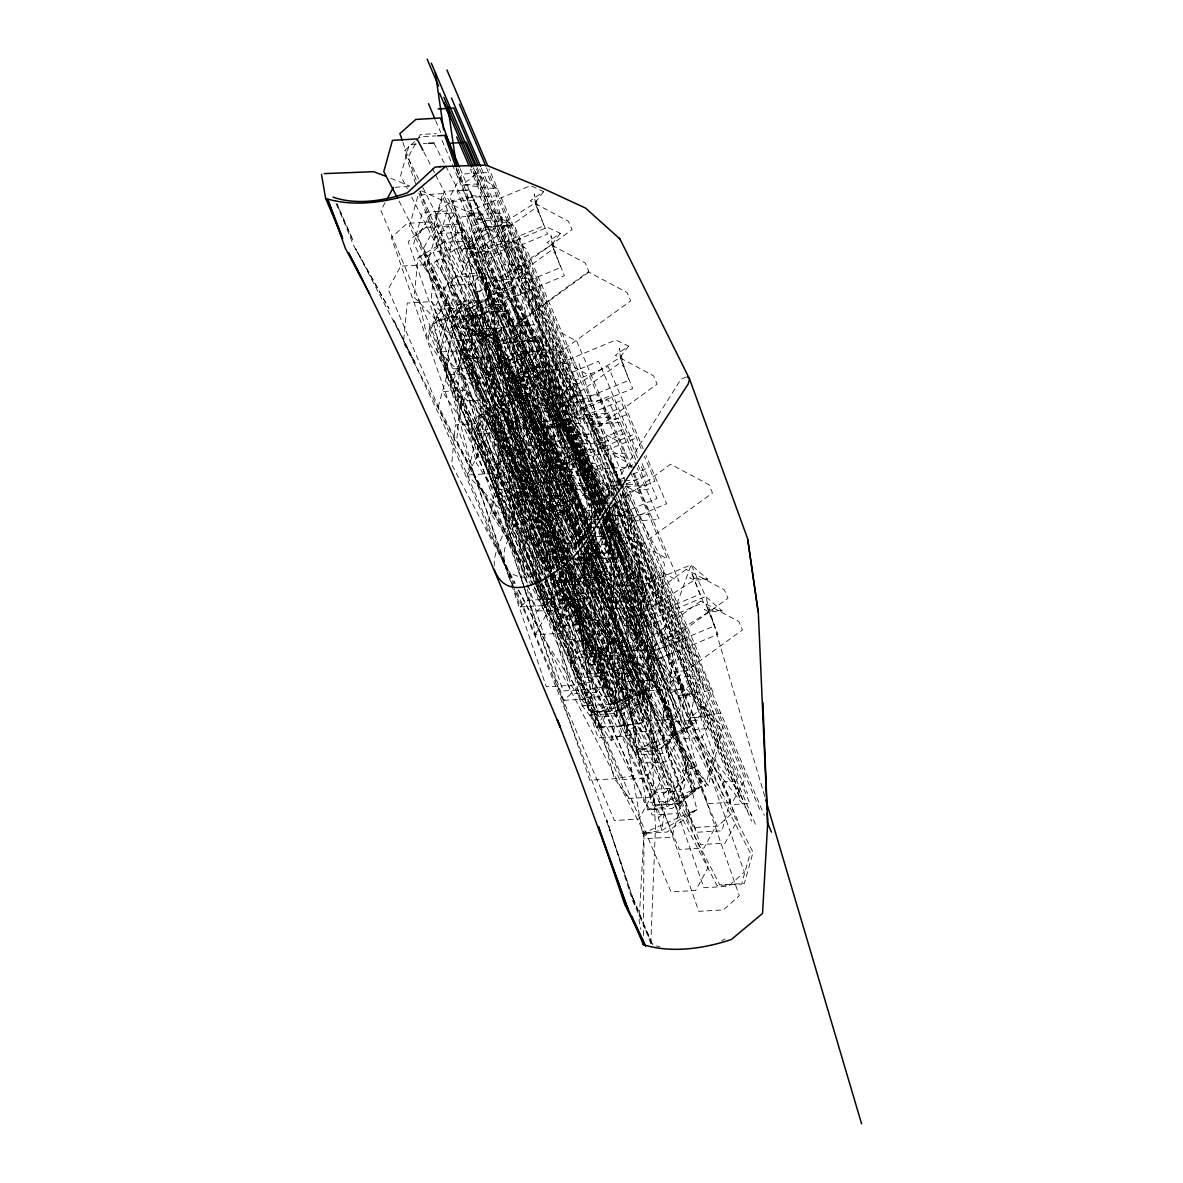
<?xml version="1.0" encoding="UTF-8"?>
<svg xmlns="http://www.w3.org/2000/svg" width="1183" height="1183" viewBox="0 0 1183 1183"><rect width="100%" height="100%" fill="white"/><g stroke="black" fill="none" stroke-linecap="round" stroke-linejoin="round"><path stroke-width="0.75" stroke-dasharray="5 3.75" d="M494.228 565.962L494.257 559.352L497.126 548.202L564.927 391.262C566.775 387.033 573.992 380.482 577.984 385.318L617.748 494.671M643.434 935.502L644.025 831.043L639.145 920.921L640.668 929.409M552.816 577.762L554.886 582.879L579.493 581.444L598.805 578.354L560.831 494.967L524.527 359.041L496.653 195.831L472.047 197.28L452.734 200.356L482.59 312.164L482.117 369.214L540.601 529.378L551.544 570.398M579.611 544.032L565.178 512.343L528.875 376.416L501.001 213.206L476.394 214.655L457.082 217.731L486.938 329.539L486.464 386.59L544.934 546.753L551.603 571.714M588.217 534.834L488.106 299.743L468.793 302.818L498.649 414.627L498.176 471.677L556.661 631.84L570.945 685.341L590.021 710.214M568.017 652.365L582.317 705.881L606.923 704.432L626.236 701.356L588.262 617.97L551.958 482.043L524.084 318.833L499.477 320.282L480.165 323.358L510.021 435.167L509.548 492.202L568.017 652.365L601.393 730.739L582.317 705.881L534.125 586.561M585.408 538.176L559.485 441.082L531.611 277.872L506.989 279.321L487.677 282.397L517.533 394.22L517.06 451.255L575.544 611.419L608.92 689.793L589.829 664.92L554.028 576.298M505.599 334.656L502.745 327.942L495.736 334.183L542.08 508.039L541.607 565.075L600.077 725.238L614.376 778.754L633.452 803.612M523.507 585.629L589.77 780.189L614.376 778.754L633.689 775.664L595.714 692.292L549.37 518.435L549.844 461.385L491.374 301.221L457.998 222.848L477.074 247.72L579.655 501.696L592.136 478.627M576.698 547.448L567.736 513.91L539.862 350.7L520.55 353.776L550.406 465.584L549.932 522.635L565.696 565.814M569.156 564.365L594.324 711.708L613.637 708.632L583.781 596.824L584.195 547.433L591.056 547.064L641.955 692.883M559.692 572.424L577.082 674.28L601.689 672.831L621.001 669.755L591.145 557.932L591.293 539.537M591.396 528.49L591.618 500.897L533.149 340.734L518.864 287.232L499.773 262.36L555.566 393.421L600.165 515.581L603.36 504.357L442.693 193.628L418.087 195.077L409.436 226.293L576.491 549.385M536.165 585.363L596.75 727.649L621.356 726.199L640.668 723.124L610.812 611.3L611.286 554.265L599.308 521.452M600.299 514.221L562.147 404.542L537.54 405.976L521.644 420.157L655.766 804.795L680.373 803.346L596.232 562.309L571.626 563.744L599.5 726.954L624.106 725.504L643.434 722.429L613.563 610.62L614.036 553.585L602.694 522.487M594.428 531.832L609.038 586.517L636.912 749.726L656.225 746.65L626.369 634.842L626.842 577.792L604.764 517.341M695.456 789.904L605.341 615.604L642.517 833.497L661.844 830.407L631.973 718.599L632.447 661.563L587.241 537.703M590.923 539.034L619.67 646.702L647.545 809.911L666.857 806.836L637.001 695.027L637.474 637.977L597.238 527.751M650.798 943.369L632.387 896.551L652.572 944.788L650.798 943.369L655.456 828.085L646.554 618.28L636.07 545.008L618.384 496.402M528.017 555.98L552.624 554.546L565.09 531.478L521.215 517.193L451.862 377.14L428.069 341.222L429.621 324.911M466.827 325.414L468.202 310.937L454.109 292.926L439.839 351.972L514.28 429.059L574.731 520.328L582.849 540.749M471.174 342.789L472.549 328.312L458.457 310.301L444.172 369.347L535.441 583.677M569.067 556.912L563.803 555.197L494.45 415.159L470.642 379.225L472.194 362.915M541.06 581.711L500.054 498.93L476.261 462.997L477.814 446.686M581.237 654.184L605.844 652.735L618.31 629.667L574.435 615.382L505.082 475.344L481.289 439.411L482.841 423.1M494.257 448.401L495.633 433.924L481.54 415.928L467.27 474.974L541.71 552.062L566.317 550.613L626.768 641.881L602.162 643.33L556.823 574.879M501.769 407.455L503.145 392.978L489.052 374.981L474.782 434.028L549.223 511.1L577.437 553.703M586.502 530.812L588.055 514.501L564.261 478.583L494.908 338.545L451.034 324.246L463.499 301.177L488.106 299.743L515.98 462.952L552.284 598.879L590.258 682.266L570.945 685.341L546.339 686.791L473.57 473.111L433.673 323.713L463.499 301.177L478.435 388.601M603.345 534.967L604.883 518.657L601.91 514.161M539.892 583.988L563.049 618.946L598.169 598.066L601.925 558.465L585.703 541.651M629.933 624.225L631.485 607.914L607.692 571.981L591.648 539.581M638.258 581.785L639.811 565.459L616.018 529.54L607.988 513.333M551.263 574.879L605.637 656.964L640.757 636.07L644.513 596.469L590.539 540.587M518.065 589.903L544.801 640.402L611.241 740.721L646.362 719.841L650.132 680.24L588.587 535.722M558.746 564.187L532.823 467.093L504.949 303.883L480.328 305.332L467.862 328.401L618.073 681.171L630.554 658.103L655.16 656.654L651.389 696.255L616.269 717.149L549.829 616.831L533.444 585.866M452.734 200.356L450.368 218.5L456.091 212.91M457.082 217.731L454.701 235.875L460.424 230.271M480.165 323.358L477.799 341.503L483.522 335.898M487.677 282.397L485.311 300.556L491.034 294.951M449.821 250.234L453.074 236.777L519.514 337.096L607.485 503.278M615.692 491.137L536.343 341.236L469.902 240.918L466.649 254.389L600.047 512.416M621.297 482.56L571.271 388.054L504.83 287.735L501.577 301.207L564.986 423.869L612.35 495.366M604.35 508.705L562.945 430.494L496.505 330.175L493.252 343.647L556.675 466.309L617.112 557.577L577.319 559.899L573.592 556.025M563.049 618.946L566.302 605.489L502.879 482.827L442.427 391.543L467.048 390.109L527.485 481.377L584.254 540.158M605.637 656.964L608.89 643.493L568.298 565.001M616.269 717.149L619.522 703.678L556.099 581.016L551.071 573.415M611.241 740.721L614.495 727.264L551.086 604.602L537.984 584.816M544.21 576.535L553.112 594.531L580.35 600.328L630.066 675.404L644.158 693.401L658.443 634.354L584.003 557.267L580.971 552.712M553.452 577.526L554.886 582.879L573.962 607.751L492.158 415.617L501.74 458.058L525.533 493.991L594.886 634.029L622.125 639.826L671.84 714.902L685.933 732.898L700.218 673.852L625.777 596.779L565.326 505.511L530.117 417.022L505.511 418.457L501.74 458.058L552.905 570.59M554.265 568.653L511.825 468.986L521.407 511.426L545.2 547.359L614.554 687.397L641.792 693.194L691.508 768.27L705.6 786.266L719.885 727.234L645.43 650.147L584.994 558.879L582.273 552.062M560.801 572.602L617.319 686.717L644.543 692.513L694.273 767.59L708.366 785.586L722.636 726.539L580.72 579.566L569.629 562.842M463.233 403.861L467.048 390.109L431.825 301.621L407.218 303.055L403.462 342.656L496.609 518.627L538.886 582.465M505.821 441.865L509.622 428.113L474.413 339.625L449.806 341.074L446.035 380.675L539.197 556.646L550.258 573.356M516.453 502.05L520.269 488.298L485.045 399.81L460.438 401.259L456.682 440.86L532.587 584.239M511.426 525.636L515.241 511.884L480.032 423.396L455.425 424.845L451.655 464.446L514.62 583.382M580.232 543.899L549.075 465.614L552.89 451.862M569.718 456.017L565.918 469.769L590.287 531.019M561.304 520.032L565.326 505.511L540.72 506.945L572.705 555.241M558.583 566.82L565.001 543.618L582.583 542.583M560.003 570.975L559.115 574.154L719.782 884.899L744.388 883.45L753.039 852.218L592.372 541.489L588.853 541.696M562.679 561.289L567.766 542.938L581.829 542.11L514.25 411.418L489.644 412.867L480.993 444.083L549.356 576.298M578.753 505.806L574.731 520.328L599.337 518.893L538.886 427.61L434.043 224.844L442.25 195.254L514.575 402.442L464.446 350.538L439.839 351.972L452.305 328.918L624.047 672.994L611.567 696.062L586.96 697.497M594.709 535.588L595.64 532.246M602.635 510.08L604.646 502.834M609.112 508.734L673.26 649.822L669.489 689.423L644.883 690.872L592.506 559.027L596.321 545.274M591.958 537.038L634.28 600.934L609.674 602.384L613.696 587.847L589.238 540.542M606.169 628.809L602.162 643.33L637.371 731.819L661.977 730.369L665.733 690.768L594.724 534.583M423.529 266.086L426.886 254.907L417.954 257.657L414.183 297.258L488.638 374.346L555.492 475.3M440.357 270.242L443.714 259.062L434.782 261.813L431.026 301.414L505.466 378.501L565.918 469.769L590.524 468.32L530.073 377.052L505.466 378.501M475.285 317.044L478.627 305.879L469.71 308.63L465.939 348.231L540.38 425.303L600.831 516.587M466.96 359.499L470.316 348.32L461.385 351.07L457.614 390.671L532.069 467.758L581.518 542.42M624.491 666.975L621.149 678.155L630.066 675.404M645.814 687.826L642.458 699.005L651.389 696.255L601.674 621.179L574.435 615.382M666.266 706.473L662.924 717.652L671.84 714.902M685.933 759.856L682.576 771.02L691.508 768.27M688.683 759.161L685.341 770.34L694.273 767.59M676.987 603.818L691.138 564.794L707.626 579.182L694.199 580.158L635.315 617.26L639.914 629.045L703.53 602.605L691.375 572.202L699.981 594.265L636.365 620.705L639.914 629.045M464.446 350.538L470.302 335.366L482.59 312.164M595.611 524.099L543.234 444.985L438.39 242.219L446.582 212.615L518.923 419.817L468.793 367.913L474.649 352.741L486.938 329.539M480.505 453L486.361 437.828L498.649 414.627M590.953 535.529L573.829 509.666L469 306.9L477.193 277.295L549.518 484.483L499.389 432.579L505.245 417.407L517.533 394.22M497.333 457.141L503.189 441.969L515.477 418.782L515.004 475.817L551.529 575.84M566.317 550.613L461.474 347.846L469.681 318.242L542.006 525.444L491.877 473.525L497.732 458.368L510.021 435.167M532.261 503.958L538.117 488.786L550.406 465.584M523.936 546.398L529.792 531.226L542.08 508.039M601.925 558.465L596.069 573.622L583.781 596.824M655.16 656.654L649.29 671.826L637.001 695.027M551.086 604.602L575.692 603.153L650.132 680.24L644.262 695.412L631.973 718.599M549.37 518.435L561.659 495.233M591.145 557.932L603.434 534.746M610.812 611.3L623.101 588.114M613.563 610.62L625.851 587.419M626.369 634.842L638.657 611.641L644.513 596.469L619.907 597.918L580.04 556.631M415.41 143.764L407.928 157.605L418.605 179.017M418.738 137.612L420.394 134.537L436.216 133.62M385.037 202.766L380.882 210.456L671.057 891.923L695.663 890.488L708.144 867.42L576.875 559.16M581.104 542.805L579.064 537.703L518.627 446.435L444.172 369.347L456.653 346.279L565.932 565.252M470.952 335.647L483.418 312.578L508.025 311.129M449.614 382.124L462.08 359.055L486.701 357.606L559.589 564.054M452.379 381.429L464.845 358.36L489.451 356.926L562.354 563.374L560.387 560.313L565.651 560.003M465.925 359.218L478.39 336.149L502.997 334.715M535.308 634.768L547.773 611.7L580.35 600.328L567.84 622.997L559.914 633.319L535.308 634.768L527.529 589.238M564.853 582.968L577.319 559.899M605.814 509.917L621.43 541.193L633.911 518.124M577.082 674.28L589.548 651.212L622.125 639.826L609.615 662.495L601.689 672.831L582.923 562.931L673.038 737.216M607.441 620.986L619.907 597.918M601.659 515.537L641.097 594.561L653.563 571.493M605.238 516.498L643.863 593.881L656.328 570.812M635.241 645.267L622.761 668.336L598.154 669.77M692.691 790.584L602.576 616.299L621.356 726.199L629.282 715.878L641.792 693.194L609.215 704.58L596.75 727.649L568.875 564.439L593.482 562.99L677.622 804.026L653.016 805.475L568.875 564.439M599.5 726.954L611.981 703.885L644.543 692.513L632.033 715.183L624.106 725.504M650.132 680.24L625.526 681.674L613.045 704.743L557.518 574.332M652.07 649.408L639.604 672.476L614.997 673.926M710.096 697.083L697.63 720.151L673.023 721.6L602.576 522.087M494.908 338.545L467.669 332.734L480.18 310.064L488.106 299.743L433.673 323.713L468.793 302.818M600.92 512.668L581.09 482.723L511.736 342.686L484.512 336.889L497.023 314.22L504.949 303.883L485.621 306.959L450.501 327.854L490.398 477.267L526.494 583.234M603.981 505.23L546.664 389.503L519.426 383.706L531.936 361.022L539.862 350.7L515.256 352.15L485.429 374.671L525.326 524.084L542.479 574.45M588.439 533.119L538.339 431.943L511.1 426.146L523.611 403.477L531.537 393.14L506.93 394.59L477.104 417.111L517.001 566.524L522.916 583.899M521.215 517.193L548.454 522.99L535.929 545.659L466.102 410.575M577.408 558.095L591.027 560.993L578.517 583.663L568.698 564.69M589.164 643.848L601.674 621.179M541.873 583.337L569.407 638.968L596.646 644.765L584.136 667.434L541.163 584.328M543.589 191.631L534.701 203.254L475.803 240.371L458.413 252.999L461.976 261.339L500.232 281.805L572.04 229.679L568.491 221.339L530.221 200.873L543.589 191.631L530.649 185.583L467.034 212.038L475.803 240.371L483.965 260.497L547.581 234.057L535.411 203.653L534.198 193.923L538.975 211.994L533.77 209.214L479.352 248.711L483.965 260.497M560.358 233.332L551.47 244.97L492.586 282.086L475.196 294.7L478.745 303.04L517.015 323.506L588.809 271.38L585.26 263.04L547.004 242.574L560.358 233.332L547.433 227.299L483.803 253.739L492.586 282.086L500.734 302.197L564.365 275.757L552.195 245.354L550.982 235.639L555.744 253.694L550.553 250.914L496.135 290.427L500.734 302.197M628.661 346.087L619.774 357.71L560.89 394.826L543.5 407.455L547.049 415.795L585.319 436.261L657.112 384.135L653.563 375.795L615.308 355.329L628.661 346.087L615.737 340.039L552.121 366.493L560.89 394.826L569.038 414.952L632.668 388.512L620.498 358.109L619.286 348.379L624.047 366.449L618.857 363.669L564.439 403.166L569.038 414.952M488.978 319.514L483.256 325.118L485.621 306.959L536.224 496.416L529.215 502.657M610.295 696.092L616.003 690.488L613.637 708.632L648.757 687.752L608.861 538.339L603.537 522.709M652.868 734.096L658.591 728.506L656.225 746.65L691.345 725.756L651.449 576.343L622.465 491.226M663.515 794.281L669.238 788.691L666.857 806.836L701.977 785.941L662.081 636.528L615.352 499.3M658.487 817.867L664.21 812.263L661.844 830.407L696.964 809.527L657.068 660.114L606.775 512.461M414.834 141.546L404.231 150.995L415.78 184.09M416.15 140.363L420.128 136.814L435.95 135.882M416.771 235.343L431.839 221.901L552.919 568.742M433.599 239.498L448.682 226.057L565.518 560.757M468.512 286.316L483.596 272.859L579.241 546.857M460.202 328.756L475.27 315.314L561.836 563.285M544.298 577.186L591.574 712.595L616.18 711.16L632.077 696.979L503.13 327.587L478.524 329.037L462.627 343.218L543.692 575.456M598.125 519.514L544.919 367.1L520.298 368.534L504.402 382.715L567.337 563.004M606.288 503.692L518.864 287.232L494.243 288.667L474.93 291.743L512.904 375.129L537.511 373.695L544.52 367.44M599.929 521.747L564.572 420.468L539.966 421.902L524.069 436.083L568.269 562.694M526.819 435.403L542.731 421.222M600.58 514.014L536.091 324.66L511.485 326.109L492.172 329.185L530.147 412.571L554.753 411.137L562.147 404.542M605.297 505.925L538.516 340.6L513.91 342.035L494.598 345.125L532.572 428.497L557.178 427.063L564.187 420.808L567.041 427.536M514.28 429.059L559.943 426.368L566.938 420.128L569.807 426.841M620.084 484.276L578.679 362.678L554.073 364.127L534.76 367.203L572.735 450.59L597.341 449.141L604.735 442.546L619.301 484.246M419.935 191.099L528.831 503.012L553.437 501.562L569.334 487.396L457.925 168.208M533.563 520.032L540.572 513.792L565.178 512.343M418.812 192.785L533.178 520.387L557.784 518.938L573.681 504.757L456.224 168.267M611.685 506.028L615.382 502.731L744.329 872.122L728.417 886.304L703.811 887.738L585.127 547.729M590.657 533.637L602.96 532.912L610.354 526.317L739.301 895.708L723.39 909.89L698.783 911.324L575.87 559.219M431.839 221.901L407.233 223.35L391.336 237.532L520.283 606.923L527.677 600.328L552.284 598.879M564.173 584.713L571.167 578.457L595.774 577.023L633.748 660.41L614.435 663.486L589.829 664.92L575.544 611.419M528.017 584.994L537.112 611.064L544.505 604.469L569.112 603.019L607.086 686.406L587.774 689.482L563.167 690.931L527.086 584.964M559.515 572.838L563.773 585.053L588.38 583.618L604.276 569.437L592.787 536.476M588.262 617.97L563.655 619.419L556.646 625.659L553.792 618.946M541.208 582.923L556.261 626.014L580.868 624.565L596.764 610.384L577.999 556.616M545.348 581.415L572.025 657.881L579.433 651.286L604.04 649.837L642.014 733.223L622.702 736.299L598.08 737.748L544.845 581.4M524.882 589.119L563.714 700.321L571.108 693.726L595.714 692.292M567.944 564.749L633.349 752.107L657.955 750.658L673.852 736.477L600.476 526.287M691.094 773.919L675.197 788.1L650.591 789.549M677.622 804.026L693.519 789.86L600.535 523.463M680.373 803.346L696.284 789.165L603.404 522.694M691.286 684.277L678.406 695.471L712.95 776.61M702.909 706.783L690.029 717.977L724.573 799.116M473.629 213.221L466.827 218.352L506.723 367.765L553.437 501.562M477.976 230.596L471.174 235.728L511.071 385.14L557.784 518.938M508.572 295.262L501.769 300.408L541.666 449.806L588.38 583.618M501.06 336.223L494.257 341.355L534.154 490.768L561.452 568.964M558.332 617.378L565.134 612.247L555.167 574.894M600.106 656.89L606.909 651.744L580.794 553.925M619.774 710.258L626.576 705.112L584.254 548.764M622.524 709.563L629.326 704.432L589.43 555.019M610.576 507.832L670.657 464.224L708.928 484.675L712.477 493.015L640.668 545.156L602.413 524.69M654.391 660.75L650.842 652.41L714.458 625.97L705.852 603.907L718.022 634.31L654.391 660.75L649.792 648.964L708.676 611.862L722.103 610.886L705.63 596.498L691.138 564.794L627.522 591.249L631.766 608.92L636.365 620.705M453.074 236.777L417.954 257.657L467.669 332.734M469.902 240.918L434.782 261.813L484.512 336.889M504.83 287.735L469.71 308.63L519.426 383.706M496.505 330.175L461.385 351.07L511.1 426.146M520.55 353.776L485.429 374.671L539.862 350.7M721.66 940.736L725.149 939.006M504.949 303.883L450.501 327.854L480.328 305.332L495.263 392.756M531.537 393.14L477.104 417.111L512.224 396.231L531.537 393.14L559.411 556.35L534.805 557.799L483.906 411.98M505.984 248.8L491.832 254.759L666.34 664.595L680.491 658.635M506.842 272.977L518.598 268.038L511.603 264.179L577.555 419.063L558.258 408.46M528.121 300.793L539.877 295.839L538.649 295.173L516.527 243.195L508.099 238.552L615.308 490.339M525.385 331.344L493.947 344.578L544.239 462.686L568.609 452.424M535.041 336.637L503.588 349.887L584.284 539.374M537.91 365.532L506.457 378.767L578.088 546.99M547.552 370.841L516.099 384.076L582.701 540.483M564.365 375.603L598.524 361.214L626.916 427.876L594.517 441.51M556.942 388.083L561.836 386.028L576.032 419.359L588.202 414.227M574.021 380.911L608.18 366.523L636.558 433.17L604.158 446.819M569.452 422.287L574.361 420.216L588.543 453.547L600.713 448.416L586.531 415.1L620.691 400.712L641.97 450.708M534.272 444.083L558.642 433.821L470.553 226.959L484.705 220.999L606.066 506.161M616.949 409.274L584.55 422.908L475.714 167.38M543.914 449.377L568.284 439.13L480.194 232.267L494.361 226.293L516.483 278.286L528.239 273.332L527.026 272.667L504.89 220.689L496.461 216.045M626.591 414.582L594.191 428.216L506.102 221.354L514.531 225.983L602.62 432.845L617.127 440.83M570.265 456.327L545.895 466.59L579.67 545.881M596.173 445.414L628.572 431.78L638.509 455.115M553.881 467.98L578.25 457.717M555.537 471.884L579.907 461.636M605.829 450.723L638.229 437.089L643.182 448.756M556.749 496.875L581.119 486.612L596.276 522.221M632.949 464.801L607.027 475.699L615.633 495.914M566.391 502.169L590.761 491.921L600.151 513.954M624.772 477.592L616.668 481.008L618.827 486.065M632.875 474.191L649.068 467.374M618.251 484.793L606.08 489.91L610.339 499.921M617.792 487.529L611.167 490.309L613.326 495.396M625.896 484.113L645.327 475.936L640.358 464.268M603.744 502.805L608.639 500.734L594.457 467.403L606.628 462.287L619.389 492.276M620.809 495.618L654.968 481.23L644.336 456.239M622.79 512.816L656.964 498.442L641.349 461.784M615.367 525.311L620.276 523.241L611.049 501.577M632.447 518.124L666.606 503.736L646.022 455.411M616.003 548.942L584.565 562.176L580.971 553.748M625.644 554.25L594.206 567.485L585.585 547.241M627.641 571.448L596.188 584.683L580.38 547.566M637.282 576.757L605.829 589.992L587.152 546.117M658.354 606.642L670.11 601.703L668.898 601.038L691.035 653.016L682.606 648.373L618.177 497.067M661.223 635.537L672.979 630.583L665.985 626.739L613.652 503.84M683.36 687.515L669.208 693.475L597.001 523.921M480.402 252.156L544.032 225.716L535.411 203.653M497.185 293.857L560.801 267.417L552.195 245.354M565.489 406.612L629.119 380.172L620.498 358.109M607.766 500.586L550.494 374.627L517.932 386.013L468.202 310.937M606.007 504.535L554.842 392.002L522.265 403.373L472.549 328.312M608.358 507.063L585.437 456.668L552.875 468.054L503.145 392.978M591.677 527.855L577.925 497.629L545.363 509.001L495.633 433.924M469.119 248.992L477.074 247.72L491.374 301.221M510.908 288.489L518.864 287.232M533.326 341.177L541.282 339.905L607.367 503.544M530.561 341.857L538.516 340.6L552.801 394.102L598.672 519.721M554.886 582.879L562.842 581.607M582.657 543.722L674.901 722.148L666.266 753.379L641.659 754.828L550.199 577.94L559.234 600.254L567.189 598.982M579.226 630.243L559.914 633.319L550.553 578.487M589.829 664.92L597.785 663.663M582.317 705.881L590.273 704.61M709.164 690.65L678.406 695.471L694.125 694.554M720.802 713.157L690.029 717.977L705.748 717.061M686.436 376.978L680.89 379.27L581.489 537.747C567.367 556.823 528.283 594.472 505.747 568.151L441.555 419.758L393.274 319.173L415.765 363.95L355.684 248.829L388.926 308.482L353.392 245.088L335.484 200.223M416.298 144.089L409.274 144.503L400.623 175.735L407.396 188.807M423.337 143.675L426.856 143.468M395.107 187.298L409.17 186.47M478.716 183.883L462.997 184.814L455.795 167.912M491.241 218.071L475.507 219.003L440.963 137.864M448.682 226.057L424.061 227.491L408.165 241.672L527.411 583.263M509.193 225.288L484.586 226.737L472.121 249.79L601.955 509.917M502.923 241.613L492.098 242.249L469.962 190.271L456.919 191.04L596.883 519.795M477.074 247.72L452.468 249.169L433.155 252.245L471.13 335.632L507.433 471.559L526.287 581.947M497.392 250.944L472.771 252.393L460.305 275.462L577.067 549.666M514.546 264.12L503.721 264.755L481.585 212.777L468.542 213.546L556.631 420.409M483.596 272.859L458.989 274.308L443.078 288.489L542.908 574.465M477.636 275.669L453.03 277.118L444.379 308.334L572.054 555.271M475.27 315.314L450.664 316.748L434.767 330.929L524.276 587.374M471.13 335.632L495.736 334.183M555.566 393.421L541.282 339.905L516.675 341.355L497.363 344.43L535.337 427.817L570.679 560.224M562.975 351.558L538.369 353.007L530.442 363.329L517.932 386.013L545.156 391.81L602.472 507.537M499.921 360.49L524.527 359.041M444.172 369.347L468.793 367.913M510.612 366.375L539.581 364.675M533.503 370.9L520.269 371.669L588.365 531.625M567.308 368.933L542.701 370.383L534.775 380.704L522.265 403.373L549.504 409.185L601.215 513.585M488.638 374.346L513.245 372.911L573.681 464.18L549.075 465.614M528.875 376.416L504.269 377.865L540.572 513.792M522.561 399.218L558.051 397.133L546.546 370.131M568.875 396.497L598.716 394.752L609.127 419.181L618.325 418.649L637.489 463.632M523.137 400.564L552.091 398.863M532.779 405.858L566.258 403.891L588.158 455.337L630.835 452.838M534.184 421.725L567.337 419.773M610.339 417.259L580.498 419.004L473.008 166.877M540.38 425.303L564.986 423.869M543.84 427.019L568.106 425.599L578.517 450.043L589.726 449.377M619.996 422.553L590.14 424.313L524.187 269.428L513.363 270.064L470.361 169.065M499.389 432.579L474.782 434.028L487.248 410.959L658.99 755.035L646.51 778.103L621.903 779.553L429.947 328.756L442.427 305.687L467.034 304.238L558.923 564.468M597.918 433.614L573.311 435.048L565.385 445.385L552.875 468.054L580.099 473.851L600.358 514.753M559.485 441.082L534.879 442.531L567.396 564.335M518.627 446.435L543.234 444.985M604.735 442.546L580.128 443.995L564.232 458.176L591.367 535.929L577.925 497.629M440.475 318.567L491.374 464.387L515.98 462.952M457.303 322.722L508.217 468.542L532.823 467.093M595.626 463.248L584.417 463.899L594.827 488.342L570.546 489.777M532.069 467.758L556.675 466.309M507.433 471.559L532.039 470.124L564.986 564.513L560.402 559.766M491.877 473.525L467.27 474.974L479.736 451.906L543.825 580.321M634.99 466.812L594.058 469.207L607.485 500.734M590.406 474.56L565.799 476.01L557.873 486.331L545.363 509.001L572.587 514.797L583.929 537.703M502.879 482.827L527.485 481.377M560.905 484.468L583.352 483.152L598.509 518.76M623.012 480.816L607.219 481.747L612.957 495.219M624.772 480.727L637.06 480.002M561.289 486.464L585.896 485.015L594.546 453.799L445.74 165.99M569.955 488.801L545.348 490.25L536.698 521.466L559.175 564.942L556.01 555.507M625.644 486.538L646.702 485.296M536.224 496.416L560.831 494.967M611.862 502.938L590.775 504.18L574.864 518.361L582.701 540.823M512.904 375.129L549.208 511.071L573.829 509.666L584.151 539.241M614.761 497.555L589.326 422.863L564.72 424.313L545.407 427.388L583.367 510.775L602.709 509.636M492.232 369.525L543.13 515.344L567.736 513.91M572.853 517.311L600.003 515.729M604.35 516.38L625.437 515.137L613.356 496.875M573.415 518.657L599.13 517.148M606.894 516.69L608.905 516.572L620.41 543.589L627.596 543.16L611.936 506.383M619.729 515.936L649.571 514.191L639.175 489.747L648.373 489.215L638.199 465.303M570.073 519.381L509.622 428.113L485.015 429.562L545.467 520.831L570.073 519.381L589.267 539.256M582.494 522.62L595.167 521.88M604.217 521.348L615.973 520.653L611.019 509.03M595.153 523.256L583.071 523.965L532.202 404.512L554.65 403.196L466.56 196.334L479.603 195.565L501.74 247.558L512.564 246.922L578.517 401.806L608.358 400.046L636.025 465.037M602.058 522.842L605.504 522.649L693.593 729.512L706.635 728.743L684.499 676.765L695.323 676.129L629.371 521.245L659.227 519.485L637.223 467.832M596.291 527.145L585.748 527.751L569.836 541.932L573.459 552.298M598.051 527.041L610.354 526.317M606.184 510.716L584.298 446.449L559.692 447.884L540.38 450.974L578.354 534.346L588.897 533.74M570.102 537.038L591.189 535.795M586.103 537.289L579.064 537.703L583.086 523.182L524.897 410.619L458.457 310.301M587.862 537.186L603.67 536.254L596.631 525.607M591.722 539.404L613.445 538.117M584.343 542.479L589.607 542.169L750.273 852.913L741.623 884.13L717.016 885.579L556.365 574.834M607.367 544.343L594.117 545.126L591.249 538.369M530.147 412.571L566.45 548.513L576.993 547.892M579.714 554.088L599.056 552.964L607.692 521.733L604.617 515.788L607.485 522.516M568.18 558.199L559.396 558.716L498.945 467.448L523.551 465.998L576.949 546.62M576.964 557.681L584.003 557.267M566.657 559.426L563.138 559.633L623.589 650.901L648.195 649.452L587.744 558.184L584.358 549.681M577.2 558.805L587.744 558.184L583.722 572.705L641.925 685.268L708.366 785.586M574.435 559.5L584.994 558.879L580.971 573.4L639.16 685.948L705.6 786.266M556.099 581.016L580.72 579.566M609.038 586.517L633.644 585.082L684.543 730.887M570.59 593.999L595.197 592.55L607.678 569.481L576.077 559.204M552.077 573.504L559.234 600.254L583.84 598.805L603.153 595.729L582.642 550.701M625.777 596.779L601.171 598.214L573.711 556.749M520.283 606.923L544.89 605.474L560.786 591.293L555.345 575.692M537.112 611.064L561.718 609.615L577.615 595.448L566.125 562.487M673.171 636.631L662.347 637.267L684.484 689.245L671.441 690.014L599.234 520.461M619.67 646.702L644.277 645.267L695.175 791.072M627.729 647.515L652.336 646.066L656.092 606.465L605.208 510.331M645.43 650.147L620.824 651.582L563.374 564.838M572.025 657.881L596.646 656.432L612.543 642.251L579.847 548.601M690.162 814.658L639.249 668.839L614.642 670.288L582.598 550.243M685.682 670.82L674.857 671.456L696.994 723.434L683.951 724.203L599.722 526.465M576.21 677.77L600.816 676.321L613.297 653.253L569.407 638.968M563.714 700.321L588.321 698.887L604.217 684.706L562.443 565.03M591.308 714.872L615.914 713.438L628.38 690.369L566.761 566.894M722.591 781.919L738.31 780.987L618.295 499.108M734.229 804.41L749.948 803.494L627.315 515.492M707.626 579.182L689.719 577.762L694.924 580.542M722.103 610.886L704.21 609.467L709.401 612.247M656.254 945.956L659.833 946.518M563.803 555.197L568.905 556.291M467.862 328.401L511.736 342.686M546.664 389.503L502.79 375.203L515.256 352.15L530.191 439.558M538.339 431.943L494.464 417.658L506.93 394.59L521.866 482.013M390.863 178.308L409.614 185.997M421.547 190.907L474.605 215.01L508.32 245.339L577.984 385.318L507.137 542.11C499.803 557.208 506.664 572.986 513.54 586.753M560.18 371.595L539.847 360.401L568.224 427.063L587.522 437.666M552.357 394.604L572.69 405.784L471.913 169.08M612.587 451.448L627.094 459.433L576.816 341.325L558.08 331.033L489.037 168.873M589.178 441.57L569.895 430.967L598.273 497.629L607.914 502.923M614.258 455.351L628.764 463.337L630.199 466.708M580.735 461.252L600.032 471.854L610.783 497.111M639.619 493.622L625.097 485.636L713.186 692.513L704.757 687.87L621.696 492.793M586.635 475.122L606.983 486.302L611.3 496.446M612.498 505.452L618.605 508.808M695.116 682.576L703.545 687.205L681.408 635.227L682.621 635.892L670.865 640.831L693.001 692.824L678.85 698.783L603.034 520.742M537.452 518.612L572.335 554.738M602.191 599.278L639.426 637.829M566.243 565.814L597.652 598.332M590.672 616.816L661.844 690.517M621.844 652.646L659.079 691.197M585.644 640.387L625.526 681.674M695.678 736.048L740.203 793.32M707.301 758.554L751.826 815.826M522.191 315.048L541.282 339.905M538.516 340.6L519.441 315.728L552.801 394.102M534.997 339.255L554.073 364.127L568.358 417.629L602.251 510.435M492.409 301.251L511.485 326.109L525.784 379.625L584.254 539.788L540.01 413.044M545.629 399.44L564.72 424.313L579.005 477.814L596.616 526.051M540.601 423.026L559.692 447.884L573.977 501.4L586.62 536.003M559.234 600.254L578.31 625.127L556.572 574.066M606.864 714.355L587.774 689.482L573.489 635.981L552.15 577.541M641.778 761.172L622.702 736.299L608.402 682.798L566.332 567.529M614.509 531.847L638.302 567.781L647.885 610.221L614.509 531.847L606.495 515.64M454.109 292.926L520.55 393.259L592.787 532.971M618.857 549.223L642.65 585.141L652.232 627.596L618.857 549.223L602.014 515.211M649.467 613.888L673.26 649.822L682.828 692.262L649.467 613.888L603.596 521.289M582.509 543.929L592.506 559.027M591.027 560.993L640.757 636.07M578.443 555.226L609.674 602.384M641.94 654.85L665.733 690.768L675.316 733.223L641.94 654.85L587.167 544.254M481.54 415.928L547.98 516.246M548.454 522.99L598.169 598.066M685.933 732.898L619.493 632.58L577.334 551.027M568.624 561.319L520.269 488.298L495.662 489.747L550.065 571.892M644.158 693.401L577.718 593.082L563.389 565.356M483.758 454.479L459.965 418.56L450.383 376.105L483.758 454.479L543.396 574.894M553.526 569.688L515.241 511.884L490.634 513.333L536.978 583.308M596.646 644.765L646.362 719.841M558.834 411.093L562.945 418.767M581.252 463.766L585.378 471.44M594.043 487.988L598.169 495.662M578.487 464.461L582.613 472.135M517.06 371.58L521.171 379.255M604.69 548.173L608.801 555.847M551.47 449.969L555.581 457.644M599.663 571.759L603.788 579.433M510.79 451.344L514.901 459.019M515.137 468.719L519.248 476.394M545.733 533.385L549.858 541.06M578.605 604.764L582.716 612.439M543.677 557.947L547.803 565.622M538.221 574.346L542.332 582.021M526.849 553.807L530.96 561.481M570.28 647.205L574.391 654.879M622.154 484.187L664.417 564.025L660.646 603.626L636.04 605.06L601.511 518.287M616.565 492.764L629.489 517.208L625.733 556.809L601.127 558.258L590.968 532.734M608.358 504.919L612.661 513.067L608.905 552.668L584.298 554.102L582.938 550.701M622.716 487.559L468.808 189.871L444.187 191.321L435.551 222.537L592.875 526.819M623.559 489.2L629.46 500.616L620.824 531.832L596.202 533.282L593.703 528.431M433.88 143.054L444.897 164.348M527.603 352.652L601.777 496.106M423.825 152.016L431.44 166.759M432.298 168.4L434.826 173.31M435.684 174.951L577.703 449.644L569.067 480.875L527.352 483.477L550.923 571.729M605.119 512.062L460.483 232.326L435.876 233.761L427.226 264.992L575.367 551.5M605.962 513.688L621.134 543.056L612.498 574.287L587.892 575.722L576.195 553.112M603.774 514.161L447.041 211.003L422.435 212.437L413.784 243.668L573.592 552.772M603.36 518.849L638.302 586.413L629.652 617.63L605.045 619.079L572.912 556.912M492.69 305.835L566.864 449.289M475.862 301.695L550.021 445.148M593.629 534.612L730.606 799.545L721.97 830.762L697.364 832.211L560.003 566.539M519.293 395.092L590.08 532.025M590.923 533.666L593.452 538.546M411.61 196.984L588.395 538.916M585.053 538.901L470.124 316.63L445.518 318.064L436.867 349.296L551.855 571.685M585.881 540.513L630.79 627.36L622.14 658.591L597.533 660.025L552.698 573.326M580.616 550.731L528.18 449.303L503.574 450.738L494.923 481.969L543.145 575.249M581.459 552.357L688.831 760.033L680.195 791.264L655.589 792.699L543.973 576.846M399.011 201.006L544.461 482.324M508.675 448.594L567.884 563.108M623.352 670.391L655.145 731.878M545.467 520.831L567.456 563.374M562.546 563.714L519.529 480.52L523.551 465.998L488.342 377.51L463.736 378.959L459.965 418.56L547.773 611.7L425.259 264.741L400.653 266.175L388.172 289.243L513.673 583.958M560.919 561.659L541.149 523.418L550.243 576.712M564.868 569.304L631.264 697.719M558.775 570.443L519.869 495.189L495.263 496.623L486.612 527.855L515.285 583.308M559.618 572.069L680.521 805.919L671.885 837.15L647.278 838.584L518.657 589.844M633.999 730.576L665.792 792.063M580.779 632.373L612.557 693.859M514.294 532.35L540.335 582.731M628.972 754.163L660.765 815.634M532.956 584.195L491.64 504.269L500.276 473.052L524.882 471.603L685.548 782.333L676.898 813.564L652.291 815.013L533.799 585.836M531.33 585.777L438.405 406.08L447.056 374.848L471.662 373.399L632.328 684.144L623.678 715.36L599.071 716.809L532.173 587.419M605.001 508.261L449.703 197.117L462.169 174.049L486.775 172.6L619.951 485.37M600.831 513.895L469.355 250.485L481.836 227.417L506.442 225.968L619.67 491.891M422.715 187.239L579.655 501.696M544.653 581.962L651.478 795.996L638.997 819.05L614.391 820.499L516.306 590.154M557.592 566.125L547.966 546.679L524.173 510.745L514.59 468.305M336.031 203.609L353.155 240.8L337.022 203.639M610.827 507.315L638.302 567.781L634.546 607.382L609.94 608.816L585.555 547.566M609.053 511.248L642.65 585.141L638.894 624.742L614.288 626.191L583.811 549.622M553.659 572.276L589.548 651.212L561.378 571.404M551.648 571.212L524.173 510.745L527.929 471.145L552.535 469.695L581.652 542.879M552.417 572.883L611.981 703.885L562.975 565.104M549.651 573.578L521.407 511.426L525.163 471.825L549.77 470.39L579.566 545.259M550.42 575.249L609.215 704.58L562.043 570.99M652.572 944.788L632.624 900.84L606.642 819.775L634.901 904.581C599.722 797.312 560.254 691.582 514.25 588.439M637.519 457.599L611.049 395.418L576.89 409.791L473.806 167.72M631.633 467.241L608.683 413.34L577.215 415.189L472.239 168.666M634.221 473.333L638.731 483.906L607.263 485.755L613.726 500.941M633.068 473.451L679.057 581.43L660.321 571.138L764.366 815.471M625.585 481.969L526.169 248.489L517.74 243.861L622.081 488.904M626.31 483.67L700.676 658.31L692.247 653.681L622.79 490.59M486.524 167.794L570.605 365.222L589.326 375.514L667.419 558.923L648.698 548.631L759.826 809.63M621.119 483.862L612.602 463.854L609.689 462.257L619.611 485.592M621.829 485.518L626.798 497.185L623.87 495.588L622.45 492.246M622.362 491.034L745.039 779.139L732.573 802.192L707.966 803.641L606.273 515.655M620.395 493.592L714.443 714.458L701.977 737.527L677.371 738.976L601.408 523.847M481.348 168.163L487.026 181.517M712.092 710.051L747.626 793.512M616.861 487.056L619.02 492.098M619.729 493.784L682.813 641.94L671.988 642.576L728.669 775.693M479.647 168.977L576.446 396.054M477.178 167.72L599.367 454.686M605.282 468.542L615.397 492.32M616.343 497.585L755.833 825.261M614.051 497.082L744.211 802.754M613.666 496.904L751.649 821.239M611.892 494.908L523.226 286.685L530.221 290.545L518.479 295.484L496.342 243.506L482.176 249.465L597.489 520.239M615.471 503.322L653.46 592.55L660.469 596.395L648.713 601.348L670.85 653.327L656.683 659.286L600.373 527.026M614.45 502.642L740.307 798.2M614.184 503.219L740.026 798.732M553.748 369.702L579.433 430.035L581.444 429.917L603.921 482.708L601.91 482.827L609.156 499.862M560.89 394.826L564.439 403.166M521.038 303.765L606.731 505.008M609.511 511.529L651.271 609.629M606.775 507.832L686.998 696.225L674.517 719.294L649.911 720.728L577.792 551.352M509.415 281.258L605.149 506.087M607.781 512.269L663.796 643.818M460.143 168.666L604.824 508.439M605.548 510.124L737.527 820.085L725.061 843.154L700.454 844.588L592.018 537.526M600.284 498.413L603.138 505.141M435.64 120.577L440.682 132.407M511.396 298.471L602.177 511.677M604.971 518.228L641.63 604.321M499.758 275.964L654.14 638.509M475.803 240.371L479.352 248.711M764.765 796.47L705.63 596.498L641.999 622.938L646.243 640.624L649.792 648.964M492.586 282.086L496.135 290.427M631.766 608.92L635.315 617.26M590.361 528.831L460.542 223.957L435.936 225.406L423.47 248.474L679.382 849.483L703.989 848.034L716.469 824.965L593.127 535.337M589.859 530.102L454.804 212.94L430.198 214.374L417.717 237.443L557.918 566.701M592.565 536.476L678.672 738.665L666.192 761.734L641.585 763.183L558.642 568.387M627.715 621.415L630.569 628.129M581.533 543.293L471.189 284.142L446.582 285.591L434.102 308.659L644.469 802.665L669.075 801.216L681.541 778.163L584.18 549.504M420.128 191.025L573.992 552.372M451.034 324.246L554.886 568.151M479.706 393.274L452.305 328.918L552.136 576.062M514.649 475.315L487.248 410.959L553.348 574.583M562.147 586.857L611.981 703.885M484.054 410.634L456.653 346.279L549.592 576.387M581.814 640.225L609.215 704.58M495.13 481.2L497.999 487.914M507.137 516.261L479.736 451.906L533.429 584.86M520.372 547.345L534.08 579.522M536.964 586.295L547.773 611.7M608.062 505.245L643.863 593.881M609.038 510.509L621.43 541.193M608.047 512.742L641.097 594.561M646.243 640.624L650.842 652.41M585.437 456.668L603.818 508.72M550.494 374.627L600.121 515.152M554.842 392.002L598.953 516.912M622.332 492.941L733.682 811.937L717.785 826.118L693.179 827.568L591.973 537.644M582.598 451.063L602.946 509.355M605.341 516.202L642.132 621.593M593.245 511.248L596.232 519.825M598.628 526.686L652.765 681.778M590.361 529.54L475.344 200.045L450.723 201.494L434.826 215.661L558.908 571.123M588.809 536.55L647.737 705.364M586.591 546.206L657.955 750.658M585.038 542.021L599.544 583.589M539.966 421.902L583.648 547.019M520.298 368.534L567.012 502.346L578.886 546.812M575.574 549.681L467.817 240.992L443.211 242.441L427.314 256.622L540.616 581.208M566.184 567.958L616.18 711.16M476.616 312.608L502.124 385.702M538.117 488.786L564.868 565.415M565.459 567.115L594.177 649.363M478.524 329.037L525.237 462.834L554.679 573.119M562.058 570.694L580.868 624.565M402.915 142.33L416.904 182.389M441.688 265.791L467.211 338.885M503.189 441.969L549.075 573.385M549.666 575.101L559.248 602.546M468.291 355.048L493.814 428.142M529.792 531.226L545.186 575.337M545.792 577.053L585.851 691.804M424.86 261.65L450.383 334.73M486.361 437.828L537.023 582.968M537.629 584.683L542.42 598.406M615.825 542.938L618.99 552.372M582.376 458.59L585.555 468.024M580.883 460.897L584.047 470.331M585.23 478.272L588.395 487.707M608.313 583.899L611.478 593.334M547.463 411.773L550.627 421.207M574.051 501.03L577.23 510.464M530.635 407.632L533.799 417.067M578.428 608.195L581.592 617.615M575.663 608.875L578.827 618.31M524.912 476.675L528.076 486.109M535.544 536.86L538.723 546.295M530.531 560.446L533.696 569.881M514.221 515.995L517.4 525.429M482.324 438.656L485.488 448.091M597.341 449.141L610.546 498.575M612.424 505.629L633.644 585.082M608.446 511.086L644.277 645.267M602.96 532.912L639.249 668.839M572.735 450.59L593.955 530.058M583.367 510.775L589.03 531.966M559.943 426.368L589.637 537.585M590.11 539.359L596.232 562.309M554.753 411.137L587.759 534.701M589.637 541.77L591.056 547.064M557.178 427.063L586.398 536.505M588.291 543.574L593.482 562.99M587.286 545.245L595.774 577.023M537.511 373.695L573.814 509.622M578.354 534.346L582.125 548.483M578.576 554.516L604.04 649.837M532.572 428.497L567.456 559.145M567.87 566.095L571.167 578.457M560.624 571.256L569.112 603.019M543.13 515.344L579.433 651.286M552.801 578.798L563.655 619.419M534.805 557.799L571.108 693.726M508.217 468.542L544.505 604.469M491.374 464.387L527.677 600.328M639.811 565.459L649.393 607.914M631.485 607.914L641.068 650.354M604.883 518.657L614.465 561.097M588.055 514.501L591.249 528.653M592.846 535.722L597.637 556.956M461.074 336.785L470.642 379.225M471.706 396.97L481.289 439.411M466.694 420.556L476.261 462.997M418.486 298.767L428.069 341.222M566.45 548.513L568.55 560.786M549.208 511.071L559.382 570.62M520.55 358.656L534.494 440.298M513.038 399.617L526.982 481.244M489.939 293.99L503.884 375.632M485.607 276.615L499.551 358.257M456.682 167.69L458.235 178.426M441.555 309.177L429.089 332.246L627.626 798.525L652.232 797.076L664.713 774.007L466.161 307.728L441.555 309.177M475.877 173.605L462.997 184.814L497.614 189.029L475.877 173.605M488.402 207.809L475.507 219.003L510.124 223.217L488.402 207.809M648.757 687.752L618.931 710.273L594.324 711.708L648.757 687.752M691.345 725.756L661.519 748.277L636.912 749.726L691.345 725.756M701.977 785.941L672.151 808.462L647.545 809.911L701.977 785.941M696.964 809.527L667.123 832.048L642.517 833.497L696.964 809.527M588.853 272.105L517.06 324.231L520.609 332.571L558.864 353.037L630.672 300.911L627.123 292.556L588.853 272.105M686.17 569.422L614.376 621.548L617.925 629.888L656.181 650.354L727.989 598.228L724.44 589.888L686.17 569.422M700.661 601.127L628.853 653.253L632.402 661.593L670.672 682.059L742.466 629.933L738.917 621.593L700.661 601.127M592.506 416.667L589.592 415.07L603.774 448.401L606.702 449.998L592.506 416.667"/><path stroke-width="1.5" d="M321.495 174.478L325.636 198.433L342.745 238.685M386.708 199.69L393.348 187.402M444.778 167.247L413.621 193.273C386.116 202.456 353.51 207.232 325.636 198.433M324.201 173.62L373.488 171.683L385.747 176.208M440.741 166.596L434.93 167.217L407.396 192.77C384.371 200.903 356.305 205.28 333.044 197.147M438.094 108.984L453.814 108.052L478.346 165.65M437.71 135.779L444.734 135.38L455.618 166.537M428.601 143.365L433.88 143.054M450.605 143.173L466.339 142.241L476.453 166.019M439.544 166.64L484.069 165.147M487.189 165.531L543.5 188.629L585.511 208.075L619.951 238.966L689.541 379.004L747.626 538.679L758.14 611.936M687.56 377.081L689.142 378.116M626.96 906.163L643.389 944.67C671.264 953.468 703.87 948.677 731.36 939.494L762.532 913.468L767.708 822.629L762.858 702.48M619.271 238.36L620.365 239.809M369.688 294.035L345.436 248.504L327.928 200.031L342.271 236.999M362.619 279.913L348.497 252.674C428.231 406.715 492.512 567.944 560.343 727.397L557.297 719.693L578.236 773.667L627.715 908.426L598.406 826.547L624.654 904.256L645.681 946.252L631.811 916.174M422.982 150.374L417.052 138.914L392.445 140.363L383.795 171.579L397.325 197.738M446.952 70.034L487.603 165.516M767.205 822.141L771.464 832.137M459.462 104.237L485.814 166.108M451.492 98.071L480.638 166.492M431.322 63.157L474.989 165.694M443.847 97.346L473.082 166.019M427.137 59.15L438.612 86.078M444.172 102.758L471.529 166.98M439.662 93.339L450.412 118.596M456.682 136.947L468.926 165.679M445.725 134.788L459.418 166.98M428.453 103.675L434.93 118.892M457.318 166.478L440.387 118.004L415.78 119.439L399.884 133.62L402.309 140.585M494.213 569.26C510.169 613.933 570.339 565.252 585.112 543.041L688.166 384.031L689.541 379.004M765.815 800.004L861.594 1123.85M642.473 939.583L643.389 944.67M747.76 539.699L758.318 612.853L767.028 809.32M447.854 106.781L455.381 158.729M435.344 72.592L443.64 129.908M767.175 812.972L767.53 822.096"/></g></svg>
